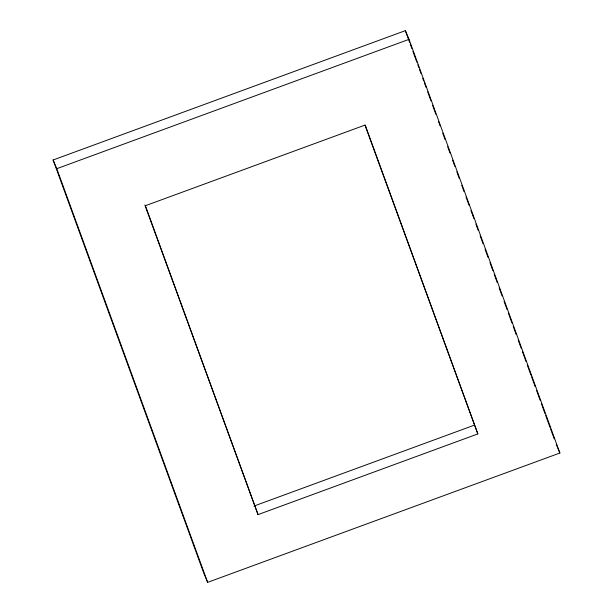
<?xml version="1.0" encoding="UTF-8"?>
<svg xmlns="http://www.w3.org/2000/svg" width="613" height="613" viewBox="0 0 613 613"><rect width="100%" height="100%" fill="white"/><g stroke="black" fill="none" stroke-linecap="round" stroke-linejoin="round"><path stroke-width="0.92" d="M53.116 159.985L405.354 30.65L409.024 39.347L559.884 453.015L207.646 582.35L203.976 573.653L53.116 159.985L56.787 168.682L207.646 582.35M56.787 168.682L409.024 39.347M253.958 506.07L474.562 425.077M258.035 514.621L477.834 433.92L365.179 125.021L145.388 205.723L258.035 514.621L144.86 204.972M556.213 444.318L559.884 453.015M477.834 433.92L364.98 125.167M405.354 30.65L409.614 42.343M410.273 44.136L411.913 48.634M412.894 51.331L416.832 62.128M417.813 64.825L418.794 67.522M419.453 69.323L421.093 73.813M422.732 78.311L423.721 81.008M424.372 82.809L426.012 87.307M427.652 91.804L430.931 100.793M432.571 105.29L435.851 114.286M438.479 121.481L440.119 125.972M442.739 133.167L445.038 139.465M447.659 146.66L449.957 152.951M452.578 160.146L454.877 166.445M456.838 171.839L459.137 178.13M461.758 185.325L464.056 191.624M466.026 197.018L468.976 205.11M470.945 210.504L473.895 218.603M475.864 223.998L478.155 230.289M480.125 235.683L483.075 243.782M485.044 249.177L487.994 257.268M489.963 262.663L492.913 270.762M494.231 274.356L497.181 282.447M499.151 287.842L502.101 295.941M504.07 301.335L507.02 309.427M508.33 313.028L511.939 322.921M513.25 326.514L516.2 334.606M518.169 340L521.119 348.1M522.437 351.693L526.038 361.586M527.356 365.187L530.958 375.079M531.617 376.872L535.226 386.765M536.536 390.366L540.145 400.258M541.455 403.852L545.064 413.744M545.716 415.545L549.984 427.238M550.635 429.031L554.244 438.923"/></g></svg>
